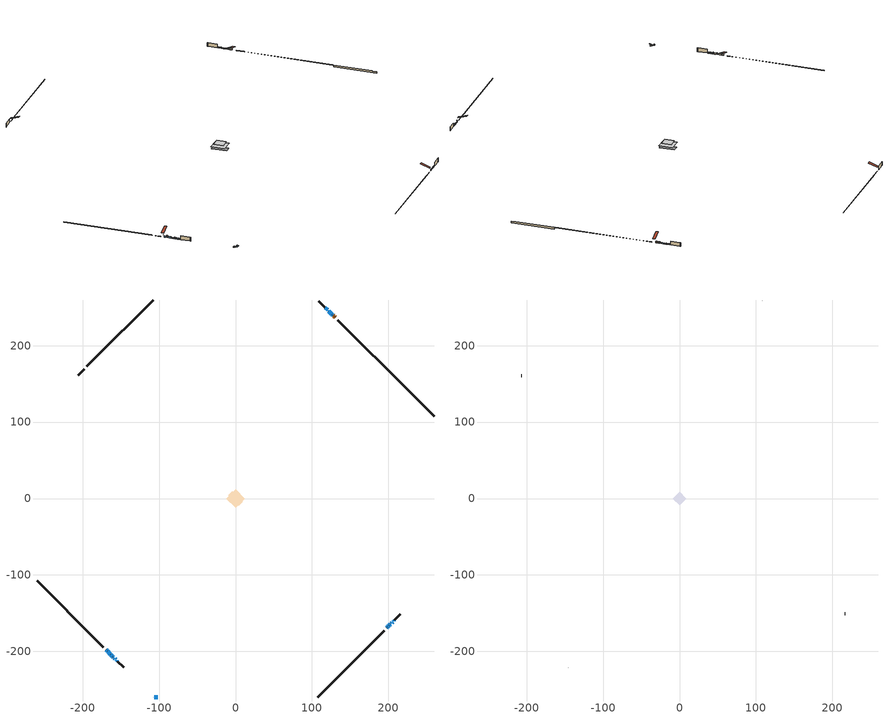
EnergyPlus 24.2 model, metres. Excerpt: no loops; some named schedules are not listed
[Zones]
conditioned space
 floor adiabatic (AdiabaticFloorConstruction): -12.06,0 0,12.06 12.06,0 0,-12.06 z2.89
 floor foundation (Slab1 construction): -9.59,4.08 -4.08,9.59 9.59,-4.08 4.08,-9.59 z-1.68
 wall outside (RimJoist1 construction): 107.6,-259.77 186.59,-180.79 / -259.77,-107.6 -180.79,-186.59 / -107.6,259.77 -186.59,180.79 / 220.75,146.62 141.77,225.61 z0.45:0.75
 wall outside (RimJoist2 construction): 187.24,-180.13 194.44,-172.94 / -180.13,-187.24 -172.94,-194.44 / -187.24,180.13 -194.44,172.94 / 141.11,226.27 133.92,233.46 z0.45:0.75
 wall outside (AdiabaticWallConstruction 1): 130.42,236.96 129.66,237.72 / 129,238.37 128.16,239.22 z0.45:2.48
 wall outside (AdiabaticWallConstruction): -107.6,-259.77 -107.4,-259.77 / 199.24,-168.13 200.86,-166.52 / -106.47,-259.77 -105.7,-259.77 / -162.95,-204.43 -161.01,-206.37 / 126.2,241.18 122.32,245.06 / 121.66,245.71 121.12,246.25 / 201.52,-165.86 202.59,-164.78 / 203.25,-164.13 203.68,-163.69 / 204.34,-163.04 205.31,-162.07 / -104.78,-259.77 -104.01,-259.77 / 205.96,-161.41 206.24,-161.14 / -159.27,-208.11 -158.73,-208.65 / -158.07,-209.31 -157.21,-210.17 / 206.89,-160.49 207.22,-160.16 / -156.55,-210.82 -156.23,-211.15 / -155.57,-211.8 -155.25,-212.13 / 120.47,246.91 117.77,249.6 z0.45:1.67; 127.5,239.87 126.86,240.52 / 197.94,-169.44 198.59,-168.79 / -160.35,-207.02 -159.92,-207.45 z0.45:1.98; -169.44,-197.94 -168.14,-199.23 / -103.09,-259.77 -101.87,-259.77 z0.45:1.97; -167.49,-199.89 -163.61,-203.77 z0.45:2.28
 wall outside (Wall1 construction): 207.87,-159.5 215.91,-151.47 / -154.59,-212.79 -146.55,-220.82 / -197.94,169.44 -205.98,161.4 / 117.12,250.26 109.08,258.3 z0.45:5.33
 wall foundation (FoundationWall1 construction): 221.41,145.97,-1.68 221.41,145.97,0.45 255.94,111.44,0.45 255.94,111.44,0.14 259.77,107.6,0.14 259.77,107.6,-1.68
 window (WindowConstruction 16): -107.6,-259.77 -107.4,-259.77 z0.45:1.67
 window (WindowConstruction 1): 127.5,239.87 126.86,240.52 z0.45:1.97
 window (WindowConstruction 2): 197.94,-169.44 198.59,-168.79 z0.45:1.97
 window (WindowConstruction 3): 199.24,-168.13 200.86,-166.52 z0.45:1.67
 window (WindowConstruction 4): -169.44,-197.94 -168.14,-199.23 z0.45:1.97
 window (WindowConstruction 5): -167.49,-199.89 -163.61,-203.77 z0.45:2.28
 window (WindowConstruction 17): -106.47,-259.77 -105.71,-259.77 z0.45:1.67
 window (WindowConstruction 6): -162.95,-204.43 -161.01,-206.37 z0.45:1.67
 window (WindowConstruction 7): 126.2,241.18 122.32,245.05 z0.45:1.67
 window (WindowConstruction 8): 121.66,245.71 121.13,246.25 z0.45:1.67
 window (WindowConstruction 9): 201.52,-165.86 202.59,-164.78 z0.45:1.67
 window (WindowConstruction 10): 203.25,-164.13 203.68,-163.69 z0.45:1.67
 window (WindowConstruction 11): 204.34,-163.04 205.31,-162.07 z0.45:1.67
 window (WindowConstruction 18): -104.78,-259.77 -104.01,-259.77 z0.45:1.67
 window (WindowConstruction 12): 205.97,-161.41 206.23,-161.14 z0.45:1.67
 window (WindowConstruction 13): -160.35,-207.02 -159.92,-207.45 z0.45:1.97
 window (WindowConstruction 14): -159.27,-208.11 -158.73,-208.65 z0.45:1.67
 window (WindowConstruction 15): -158.07,-209.31 -157.21,-210.17 z0.45:1.67
 window (WindowConstruction 20): 206.89,-160.48 207.22,-160.16 z0.45:1.67
 window (WindowConstruction 21): -156.55,-210.83 -156.23,-211.15 z0.45:1.67
 window (WindowConstruction 22): -155.57,-211.81 -155.25,-212.13 z0.45:1.67
 window (WindowConstruction 19): -103.09,-259.77 -101.87,-259.77 z0.45:1.97
 window (WindowConstruction): 120.47,246.91 117.77,249.6 z0.45:1.67
 door (Door): 130.42,236.96 129.66,237.72 z0.45:2.48
 door (Door 1): 129,238.37 128.16,239.22 z0.45:2.48
 ceiling adiabatic (AdiabaticFloorConstruction): 0,-12.06 12.06,0 0,12.06 -12.06,0 z2.89
attic - vented
 floor to conditioned space (Floor1 construction Reversed): -8.53,0 0,8.53 8.53,0 0,-8.53 z5.33
 wall outside (Wall3 construction): 216.57,-150.81 216.73,-150.65 / -145.9,-221.48 -145.73,-221.64 / -206.63,160.74 -206.8,160.58 / 108.42,258.95 108.26,259.12 z0.45:5.33
 roof outside (Roof1 construction): 197.28,-170.09,5.33 188.98,-161.79,9.24 186.79,-163.98,9.24 195.09,-172.28,5.33; -170.09,-197.28,5.33 -161.79,-188.98,9.24 -163.98,-186.79,9.24 -172.28,-195.09,5.33; -197.28,170.09,5.33 -188.98,161.79,9.24 -186.79,163.98,9.24 -195.09,172.28,5.33; 131.07,236.3,5.33 122.77,228,9.24 124.96,225.81,9.24 133.26,234.11,5.33
shading: 126.65,240.73 127.72,239.66 128.15,240.09 127.08,241.16 z2.27; 198.8,-168.58 197.73,-169.65 198.16,-170.08 199.23,-169.01 z2.27; -167.07,-200.31 -170.51,-196.86 -170.94,-197.29 -167.5,-200.74 z3.49; -163.4,-203.98 -167.7,-199.68 -168.13,-200.11 -163.83,-204.41 z2.58; 203.89,-163.48 203.04,-164.34 203.47,-164.77 204.32,-163.91 z1.97; -159.71,-207.66 -160.56,-206.81 -161,-207.24 -160.14,-208.1 z2.27; -157,-210.38 -158.28,-209.09 -158.71,-209.53 -157.43,-210.81 z1.97; -101.57,-259.77 -103.38,-259.77 -103.38,-262.22 -101.57,-262.22 z2.27
[Building]
Building 1: Terrain=Suburbs
[Site:Location]
Ottawa Intl AP_ON: Latitude {deg}=45.32; Longitude {deg}=-75.67; Time Zone {hr}=-5; Elevation {m}=115; Keep Site Location Information=Yes
[Site:GroundTemperature:Shallow]
1.18808, -1.19398, -1.38475, -0.254337, 4.28362, 8.80044, 12.7163, 15.1969, 15.4076, 13.3901, 9.57408, 5.19582
[Site:WaterMainsTemperature]
Calculation Method=Schedule; Temperature Schedule=mains temperature schedule
[Material] Roughness=Rough; Thermal Absorptance=0.9
Name | Thickness {m} | Conductivity {W/m-K} | Density {kg/m3} | Specific Heat {J/kg-K} | Solar Absorptance | Visible Absorptance
asphalt or fiberglass shingles | 0.00635 | 0.162714 | 1121.4 | 1465.45 | 0.4 | 0.4
ceiling loosefill ins | 0.254 | 0.0480833 | 16.02 | 1046.75 | 0.7 | 0.7
ceiling stud and cavity | 0.1397 | 0.843984 | 65.682 | 1177.47 | 0.7 | 0.7
concrete 4.0 in. | 0.1016 | 1.803125 | 2242.8 | 837.4 | 0.7 | 0.7
concrete 8.0 in. | 0.2032 | 1.803125 | 2242.8 | 837.4 | 0.7 | 0.7
door material | 0.04445 | 0.20624 | 512.64 | 1214.23 | 0.7 | 0.7
door material 1 | 0.04445 | 0.053851 | 512.64 | 1214.23 | 0.7 | 0.7
exterior vertical ins | 0.0416097 | 0.029427 | 32.04 | 1214.23 | 0.7 | 0.7
floor covering | 0.0127 | 0.0433444 | 54.468 | 1339.84 | 0.6 | 0.6
floor rigid ins; wall rigid ins 1 | 0.512978 | 0.029427 | 32.04 | 1214.23 | 0.7 | 0.7
floor stud and cavity | 0.1397 | 1.75129 | 37.0049 | 1207.88 | 0.7 | 0.7
furniture material conditioned space 1 | 0.1524 | 0.115458 | 640.8 | 1214.23 | 0.6 | 0.6
gypsum board | 0.0127 | 0.160291 | 801 | 837.4 | 0.6 | 0.6
gypsum board 1 | 0.0127 | 0.160291 | 801 | 837.4 | 0.7 | 0.7
osb sheathing 0.5 in. | 0.0127 | 0.115458 | 512.64 | 1214.23 | 0.7 | 0.7
osb sheathing 0.75 in. | 0.01905 | 0.115458 | 512.64 | 1214.23 | 0.7 | 0.7
osb sheathing 2.0 in. | 0.0508 | 0.115458 | 512.64 | 1214.23 | 0.7 | 0.7
rim joist rigid ins; wall rigid ins | 0.051816 | 0.029427 | 32.04 | 1214.23 | 0.7 | 0.7
rim joist stud and cavity | 0.0508 | 0.0346098 | 125.044 | 1163.47 | 0.6 | 0.6
rim joist stud and cavity 1 | 0.0508 | 0.0344034 | 125.044 | 1163.47 | 0.6 | 0.6
wall stud and cavity | 0.1397 | 0.160606 | 139.0536 | 1170.24 | 0.7 | 0.7
wall stud and cavity 1 | 0.0889 | 6.9971 | 50.32683 | 1063.81 | 0.6 | 0.6
wall stud and cavity 2 | 0.0889 | 0.380278 | 52.3479 | 1209.89 | 0.7 | 0.7
wall stud and cavity 3 | 0.0889 | 0.391764 | 83.0341 | 1211.67 | 0.7 | 0.7
wood siding | 0.0254 | 0.102417 | 544.68 | 1172.36 | 0.4 | 0.4
wood siding 1 | 0.00254 | 0.102417 | 544.68 | 1172.36 | 0.4 | 0.4
wood siding 2; wood siding 3; wood siding 4 | 0.0254 | 0.102417 | 544.68 | 1172.36 | 0.7 | 0.7
[WindowMaterial:SimpleGlazingSystem]
Name | U-Factor {W/m2-K} | Solar Heat Gain Coefficient
WindowMaterial | 2.98038 | 0.54
WindowMaterial 1 | 3.09224 | 0.39
WindowMaterial 10 | 3.267689 | 0.46
WindowMaterial 11 | 3.0383 | 0.46
WindowMaterial 12 | 2.99571 | 0.51
WindowMaterial 2 | 2.906 | 0.64
WindowMaterial 3 | 2.898619 | 0.65
WindowMaterial 4 | 2.92474 | 0.62
WindowMaterial 5 | 2.986628 | 0.53
WindowMaterial 6 | 2.9378 | 0.6
WindowMaterial 7 | 2.93496 | 0.6
WindowMaterial 8 | 6.93965 | 0.69
WindowMaterial 9 | 6.680167 | 0.76
[Construction]
AdiabaticFloorConstruction: floor stud and cavity, floor rigid ins, osb sheathing 0.75 in., floor covering
AdiabaticWallConstruction: wood siding 3, wall rigid ins 1, wall stud and cavity 2, gypsum board
AdiabaticWallConstruction 1: wood siding 4, wall rigid ins 1, wall stud and cavity 2, gypsum board
Door: door material
Door 1: door material 1
Floor1 construction Reversed: gypsum board, ceiling stud and cavity, ceiling loosefill ins
FoundationWall1 construction: concrete 8.0 in., gypsum board 1
furniture construction conditioned space 1: furniture material conditioned space 1
PartitionWallConstruction: gypsum board, wall stud and cavity 3, gypsum board
RimJoist1 construction: wood siding 2, rim joist rigid ins, osb sheathing 2.0 in., rim joist stud and cavity
RimJoist2 construction: wood siding 2, rim joist rigid ins, osb sheathing 2.0 in., rim joist stud and cavity 1
Roof1 construction: asphalt or fiberglass shingles
Slab1 construction: concrete 4.0 in.
Wall1 construction: wood siding, wall rigid ins, osb sheathing 0.5 in., wall stud and cavity, gypsum board
Wall3 construction: wood siding 1, wall stud and cavity 1
WindowConstruction; WindowConstruction 18: WindowMaterial
WindowConstruction 1; WindowConstruction 12; WindowConstruction 13; WindowConstruction 14; WindowConstruction 2; WindowConstruction 8: WindowMaterial 1
WindowConstruction 10: WindowMaterial 5
WindowConstruction 11: WindowMaterial 6
WindowConstruction 15: WindowMaterial 7
WindowConstruction 16: WindowMaterial 8
WindowConstruction 17; WindowConstruction 19: WindowMaterial 9
WindowConstruction 20: WindowMaterial 10
WindowConstruction 21: WindowMaterial 11
WindowConstruction 22: WindowMaterial 12
WindowConstruction 3; WindowConstruction 4: WindowMaterial 2
WindowConstruction 5; WindowConstruction 6; WindowConstruction 7: WindowMaterial 3
WindowConstruction 9: WindowMaterial 4
[Zone] Multiplier=1; Part of Total Floor Area=Yes
Name | Volume {m3}
attic - vented | 92.3954
conditioned space | 1030.5
[Space]
Name | Zone | Volume {m3}
attic - vented 1 | attic - vented | 92.3954
conditioned space 1 | conditioned space | 1030.5
[ZoneInfiltration:EffectiveLeakageArea]
infil attic - vented 1: Zone or Space=attic - vented 1; Schedule=Always On Discrete; Effective Air Leakage Area {cm2}=6121.68; Stack Coefficient=0.00061135; Wind Coefficient=1.67057e-05
[ZoneMixing]
whole house fan mix: Zone or Space=attic - vented; Schedule=Always On Continuous; Design Flow Rate Calculation Method=Flow/Zone; Design Flow Rate {m3/s}=0; Source Zone or Space=conditioned space
[SurfaceProperty:ExposedFoundationPerimeter]
Slab1: Exposed Perimeter Calculation Method=TotalExposedPerimeter; Total Exposed Perimeter {m}=54.255
[InternalMass] Zone or ZoneList=conditioned space; Space or SpaceList=conditioned space 1
Name | Construction | Surface Area {m2}
furniture mass conditioned space 1 | furniture construction conditioned space 1 | 176.576
partition wall mass | PartitionWallConstruction | 441.44
[Lights]
interior lighting: Zone or ZoneList or Space or SpaceList=conditioned space 1; Schedule=interior lighting schedule; Design Level Calculation Method=LightingLevel; Lighting Level {W}=343.2; Return Air Fraction=0; Fraction Radiant=0.6; Fraction Visible=0.2; Fraction Replaceable=1
[People]
occupants: Zone or ZoneList or Space or SpaceList=conditioned space 1; Number of People Schedule=occupants schedule; Number of People Calculation Method=People; Number of People=3; Fraction Radiant=0.314171; Sensible Heat Fraction=0.56303; Activity Level Schedule=occupants activity schedule; Carbon Dioxide Generation Rate {m3/s-W}=0; Enable ASHRAE 55 Comfort Warnings=No; Mean Radiant Temperature Calculation Type=EnclosureAveraged
[ElectricEquipment] Zone or ZoneList or Space or SpaceList=conditioned space 1; Design Level Calculation Method=EquipmentLevel
Name | Schedule | Design Level {W} | Fraction Latent | Fraction Radiant | Fraction Lost
clothes dryer | clothes dryer schedule | 140.772 | 0.015 | 0.081 | 0.85
clothes washer | clothes washer schedule | 32.1985 | 0.03 | 0.162 | 0.7
cooking range | cooking range schedule | 215.147 | 0.08 | 0.432 | 0.2
dishwasher | dishwasher schedule | 66.8632 | 0.3 | 0.18 | 0.4
fridge | fridge schedule | 72.9452 | 0 | 0.6 | 0
mech vent bath fan 0 | mech vent bath fan 0 schedule | 50.2 | 0 | 0 | 1
mech vent bath fan 1 | mech vent bath fan 1 schedule | 50.2 | 0 | 0 | 1
mech vent house fan | mech vent house fan schedule | 19.9167 | 0 | 0 | 0.5
mech vent house fan cfis | mech vent house fan cfis schedule | 0 | 0 | 0 | 0
mech vent range fan 0 | mech vent range fan 0 schedule | 57 | 0 | 0 | 1
misc plug loads | misc plug loads schedule | 494.7 | 0.045 | 0.513 | 0.1
whole house fan | Always On Discrete | 0 | 0 | 0 | 1
[OtherEquipment] Zone or ZoneList or Space or SpaceList=conditioned space 1; Design Level Calculation Method=EquipmentLevel
Name | Fuel Type | Schedule | Design Level {W} | Fraction Latent | Fraction Radiant | Fraction Lost
clothes dryer 1 | Electricity | clothes dryer schedule | 0 | 0.015 | 0.081 | 0.85
cooking range 1 | Electricity | cooking range schedule | 0 | 0.08 | 0.432 | 0.2
general water use latent | None | general water use schedule | 62.594 | 1 | 0 | 0
general water use sensible | None | general water use schedule | -61.6891 | 0 | 0.6 | 0
mech vent house fan latent load | None | Always On Discrete | 0 | 1 | 0 | 0
mech vent house fan sensible load | None | Always On Discrete | 0 | 0 | 0 | 0
water heater energy adjustment1 | FuelOilNo2 | Always On Discrete | 0.01 | 0 | 0 | 1
[ZoneInfiltration:DesignFlowRate] Zone or ZoneList or Space or SpaceList=conditioned space 1; Schedule=Always On Discrete; Design Flow Rate Calculation Method=Flow/Zone; Design Flow Rate {m3/s}=0
infil flow; natural vent flow; whole house fan flow
[Foundation:Kiva]
Foundation Kiva 1: Initial Indoor Air Temperature {C}=18; Wall Height Above Grade {m}=0.450007; Wall Depth Below Slab {m}=0.2032; Custom Block Material Name 1=exterior vertical ins; Custom Block Depth 1 {m}=2.13; Custom Block X Position 1 {m}=0.2159; Custom Block Z Position 1 {m}=0
[Foundation:Kiva:Settings]
Soil Conductivity {W/m-K}=0.849921; Soil Density {kg/m3}=1842.3; Soil Specific Heat {J/kg-K}=418.7; Ground Solar Absorptivity=0.9; Ground Thermal Absorptivity=0.9; Ground Surface Roughness {m}=0.03; Far-Field Width {m}=40; Deep-Ground Boundary Condition=ZeroFlux; Deep-Ground Depth {m}=40; Minimum Cell Dimension {m}=0.2; Maximum Cell Growth Coefficient=3; Simulation Timestep=Timestep
[Exterior:Lights]
exterior lighting: Schedule=exterior lighting schedule; Design Level {W}=75.6
[Schedule:Constant]
Name | Hourly Value
Always On Continuous; mech vent house fan schedule; mech vent house fan cfis schedule; Always On Discrete | 1
occupants activity schedule | 117.228
fridge schedule | 0
[Schedule:Week:Daily]
interior lighting schedule Week Rule - Jan1-Jan27: interior lighting schedule day, interior lighting schedule day, interior lighting schedule day, interior lighting schedule day, interior lighting schedule day, interior lighting schedule day, interior lighting schedule day, interior lighting schedule default day, interior lighting schedule default day, interior lighting schedule default day, interior lighting schedule default day, interior lighting schedule default day
interior lighting schedule Week Rule - Jan28-Feb3: interior lighting schedule day, interior lighting schedule day, interior lighting schedule day, interior lighting schedule day, interior lighting schedule day 1, interior lighting schedule day 1, interior lighting schedule day 1, interior lighting schedule default day, interior lighting schedule default day, interior lighting schedule default day, interior lighting schedule default day, interior lighting schedule default day
interior lighting schedule Week Rule - Feb4-Feb24: interior lighting schedule day 1, interior lighting schedule day 1, interior lighting schedule day 1, interior lighting schedule day 1, interior lighting schedule day 1, interior lighting schedule day 1, interior lighting schedule day 1, interior lighting schedule default day, interior lighting schedule default day, interior lighting schedule default day, interior lighting schedule default day, interior lighting schedule default day
interior lighting schedule Week Rule - Feb25-Mar3: interior lighting schedule day 1, interior lighting schedule day 1, interior lighting schedule day 1, interior lighting schedule day 1, interior lighting schedule day 2, interior lighting schedule day 2, interior lighting schedule day 2, interior lighting schedule default day, interior lighting schedule default day, interior lighting schedule default day, interior lighting schedule default day, interior lighting schedule default day
interior lighting schedule Week Rule - Mar4-Mar31: interior lighting schedule day 2, interior lighting schedule day 2, interior lighting schedule day 2, interior lighting schedule day 2, interior lighting schedule day 2, interior lighting schedule day 2, interior lighting schedule day 2, interior lighting schedule default day, interior lighting schedule default day, interior lighting schedule default day, interior lighting schedule default day, interior lighting schedule default day
interior lighting schedule Week Rule - Apr1-Apr28: interior lighting schedule day 3, interior lighting schedule day 3, interior lighting schedule day 3, interior lighting schedule day 3, interior lighting schedule day 3, interior lighting schedule day 3, interior lighting schedule day 3, interior lighting schedule default day, interior lighting schedule default day, interior lighting schedule default day, interior lighting schedule default day, interior lighting schedule default day
interior lighting schedule Week Rule - Apr29-May5: interior lighting schedule day 3, interior lighting schedule day 3, interior lighting schedule day 4, interior lighting schedule day 4, interior lighting schedule day 4, interior lighting schedule day 4, interior lighting schedule day 4, interior lighting schedule default day, interior lighting schedule default day, interior lighting schedule default day, interior lighting schedule default day, interior lighting schedule default day
interior lighting schedule Week Rule - May6-May26: interior lighting schedule day 4, interior lighting schedule day 4, interior lighting schedule day 4, interior lighting schedule day 4, interior lighting schedule day 4, interior lighting schedule day 4, interior lighting schedule day 4, interior lighting schedule default day, interior lighting schedule default day, interior lighting schedule default day, interior lighting schedule default day, interior lighting schedule default day
interior lighting schedule Week Rule - May27-Jun2: interior lighting schedule day 4, interior lighting schedule day 4, interior lighting schedule day 4, interior lighting schedule day 4, interior lighting schedule day 4, interior lighting schedule day 5, interior lighting schedule day 5, interior lighting schedule default day, interior lighting schedule default day, interior lighting schedule default day, interior lighting schedule default day, interior lighting schedule default day
interior lighting schedule Week Rule - Jun3-Jun30: interior lighting schedule day 5, interior lighting schedule day 5, interior lighting schedule day 5, interior lighting schedule day 5, interior lighting schedule day 5, interior lighting schedule day 5, interior lighting schedule day 5, interior lighting schedule default day, interior lighting schedule default day, interior lighting schedule default day, interior lighting schedule default day, interior lighting schedule default day
interior lighting schedule Week Rule - Jul1-Jul28: interior lighting schedule day 6, interior lighting schedule day 6, interior lighting schedule day 6, interior lighting schedule day 6, interior lighting schedule day 6, interior lighting schedule day 6, interior lighting schedule day 6, interior lighting schedule default day, interior lighting schedule default day, interior lighting schedule default day, interior lighting schedule default day, interior lighting schedule default day
interior lighting schedule Week Rule - Jul29-Aug4: interior lighting schedule day 6, interior lighting schedule day 6, interior lighting schedule day 6, interior lighting schedule day 7, interior lighting schedule day 7, interior lighting schedule day 7, interior lighting schedule day 7, interior lighting schedule default day, interior lighting schedule default day, interior lighting schedule default day, interior lighting schedule default day, interior lighting schedule default day
interior lighting schedule Week Rule - Aug5-Aug25: interior lighting schedule day 7, interior lighting schedule day 7, interior lighting schedule day 7, interior lighting schedule day 7, interior lighting schedule day 7, interior lighting schedule day 7, interior lighting schedule day 7, interior lighting schedule default day, interior lighting schedule default day, interior lighting schedule default day, interior lighting schedule default day, interior lighting schedule default day
interior lighting schedule Week Rule - Aug26-Sep1: interior lighting schedule day 7, interior lighting schedule day 7, interior lighting schedule day 7, interior lighting schedule day 7, interior lighting schedule day 7, interior lighting schedule day 7, interior lighting schedule day 8, interior lighting schedule default day, interior lighting schedule default day, interior lighting schedule default day, interior lighting schedule default day, interior lighting schedule default day
interior lighting schedule Week Rule - Sep2-Sep29: interior lighting schedule day 8, interior lighting schedule day 8, interior lighting schedule day 8, interior lighting schedule day 8, interior lighting schedule day 8, interior lighting schedule day 8, interior lighting schedule day 8, interior lighting schedule default day, interior lighting schedule default day, interior lighting schedule default day, interior lighting schedule default day, interior lighting schedule default day
interior lighting schedule Week Rule - Sep30-Oct6: interior lighting schedule day 8, interior lighting schedule day 9, interior lighting schedule day 9, interior lighting schedule day 9, interior lighting schedule day 9, interior lighting schedule day 9, interior lighting schedule day 9, interior lighting schedule default day, interior lighting schedule default day, interior lighting schedule default day, interior lighting schedule default day, interior lighting schedule default day
interior lighting schedule Week Rule - Oct7-Oct27: interior lighting schedule day 9, interior lighting schedule day 9, interior lighting schedule day 9, interior lighting schedule day 9, interior lighting schedule day 9, interior lighting schedule day 9, interior lighting schedule day 9, interior lighting schedule default day, interior lighting schedule default day, interior lighting schedule default day, interior lighting schedule default day, interior lighting schedule default day
interior lighting schedule Week Rule - Oct28-Nov3: interior lighting schedule day 9, interior lighting schedule day 9, interior lighting schedule day 9, interior lighting schedule day 9, interior lighting schedule day 10, interior lighting schedule day 10, interior lighting schedule day 10, interior lighting schedule default day, interior lighting schedule default day, interior lighting schedule default day, interior lighting schedule default day, interior lighting schedule default day
interior lighting schedule Week Rule - Nov4-Nov24: interior lighting schedule day 10, interior lighting schedule day 10, interior lighting schedule day 10, interior lighting schedule day 10, interior lighting schedule day 10, interior lighting schedule day 10, interior lighting schedule day 10, interior lighting schedule default day, interior lighting schedule default day, interior lighting schedule default day, interior lighting schedule default day, interior lighting schedule default day
interior lighting schedule Week Rule - Nov25-Dec1: interior lighting schedule day 10, interior lighting schedule day 10, interior lighting schedule day 10, interior lighting schedule day 10, interior lighting schedule day 10, interior lighting schedule day 10, interior lighting schedule day 11, interior lighting schedule default day, interior lighting schedule default day, interior lighting schedule default day, interior lighting schedule default day, interior lighting schedule default day
interior lighting schedule Week Rule - Dec2-Dec31: interior lighting schedule day 11, interior lighting schedule day 11, interior lighting schedule day 11, interior lighting schedule day 11, interior lighting schedule day 11, interior lighting schedule day 11, interior lighting schedule day 11, interior lighting schedule default day, interior lighting schedule default day, interior lighting schedule default day, interior lighting schedule default day, interior lighting schedule default day
occupants schedule Week Rule - Jan1-Dec31: occupants schedule day, occupants schedule day, occupants schedule day, occupants schedule day, occupants schedule day, occupants schedule day, occupants schedule day, occupants schedule default day, occupants schedule default day, occupants schedule default day, occupants schedule default day, occupants schedule default day
clothes dryer schedule Week Rule - Jan1-Dec31: clothes dryer schedule day, clothes dryer schedule day, clothes dryer schedule day, clothes dryer schedule day, clothes dryer schedule day, clothes dryer schedule day, clothes dryer schedule day, clothes dryer schedule default day, clothes dryer schedule default day, clothes dryer schedule default day, clothes dryer schedule default day, clothes dryer schedule default day
clothes washer schedule Week Rule - Jan1-Dec31: clothes washer schedule day, clothes washer schedule day, clothes washer schedule day, clothes washer schedule day, clothes washer schedule day, clothes washer schedule day, clothes washer schedule day, clothes washer schedule default day, clothes washer schedule default day, clothes washer schedule default day, clothes washer schedule default day, clothes washer schedule default day
cooking range schedule Week Rule - Jan1-Dec31: cooking range schedule day, cooking range schedule day, cooking range schedule day, cooking range schedule day, cooking range schedule day, cooking range schedule day, cooking range schedule day, cooking range schedule default day, cooking range schedule default day, cooking range schedule default day, cooking range schedule default day, cooking range schedule default day
dishwasher schedule Week Rule - Jan1-Dec31: dishwasher schedule day, dishwasher schedule day, dishwasher schedule day, dishwasher schedule day, dishwasher schedule day, dishwasher schedule day, dishwasher schedule day, dishwasher schedule default day, dishwasher schedule default day, dishwasher schedule default day, dishwasher schedule default day, dishwasher schedule default day
mech vent bath fan 0 schedule Week Rule - Jan1-Dec31: mech vent bath fan 0 schedule day, mech vent bath fan 0 schedule day, mech vent bath fan 0 schedule day, mech vent bath fan 0 schedule day, mech vent bath fan 0 schedule day, mech vent bath fan 0 schedule day, mech vent bath fan 0 schedule day, mech vent bath fan 0 schedule default day, mech vent bath fan 0 schedule default day, mech vent bath fan 0 schedule default day, mech vent bath fan 0 schedule default day, mech vent bath fan 0 schedule default day
mech vent bath fan 1 schedule Week Rule - Jan1-Dec31: mech vent bath fan 1 schedule day, mech vent bath fan 1 schedule day, mech vent bath fan 1 schedule day, mech vent bath fan 1 schedule day, mech vent bath fan 1 schedule day, mech vent bath fan 1 schedule day, mech vent bath fan 1 schedule day, mech vent bath fan 1 schedule default day, mech vent bath fan 1 schedule default day, mech vent bath fan 1 schedule default day, mech vent bath fan 1 schedule default day, mech vent bath fan 1 schedule default day
mech vent range fan 0 schedule Week Rule - Jan1-Dec31: mech vent range fan 0 schedule day, mech vent range fan 0 schedule day, mech vent range fan 0 schedule day, mech vent range fan 0 schedule day, mech vent range fan 0 schedule day, mech vent range fan 0 schedule day, mech vent range fan 0 schedule day, mech vent range fan 0 schedule default day, mech vent range fan 0 schedule default day, mech vent range fan 0 schedule default day, mech vent range fan 0 schedule default day, mech vent range fan 0 schedule default day
misc plug loads schedule Week Rule - Jan1-Dec31: misc plug loads schedule day, misc plug loads schedule day, misc plug loads schedule day, misc plug loads schedule day, misc plug loads schedule day, misc plug loads schedule day, misc plug loads schedule day, misc plug loads schedule default day, misc plug loads schedule default day, misc plug loads schedule default day, misc plug loads schedule default day, misc plug loads schedule default day
general water use schedule Week Rule - Jan1-Dec31: general water use schedule day, general water use schedule day, general water use schedule day, general water use schedule day, general water use schedule day, general water use schedule day, general water use schedule day, general water use schedule default day, general water use schedule default day, general water use schedule default day, general water use schedule default day, general water use schedule default day
exterior lighting schedule Week Rule - Jan1-Jan27: exterior lighting schedule day, exterior lighting schedule day, exterior lighting schedule day, exterior lighting schedule day, exterior lighting schedule day, exterior lighting schedule day, exterior lighting schedule day, exterior lighting schedule default day, exterior lighting schedule default day, exterior lighting schedule default day, exterior lighting schedule default day, exterior lighting schedule default day
exterior lighting schedule Week Rule - Jan28-Feb3: exterior lighting schedule day, exterior lighting schedule day, exterior lighting schedule day, exterior lighting schedule day, exterior lighting schedule day 1, exterior lighting schedule day 1, exterior lighting schedule day 1, exterior lighting schedule default day, exterior lighting schedule default day, exterior lighting schedule default day, exterior lighting schedule default day, exterior lighting schedule default day
exterior lighting schedule Week Rule - Feb4-Feb24: exterior lighting schedule day 1, exterior lighting schedule day 1, exterior lighting schedule day 1, exterior lighting schedule day 1, exterior lighting schedule day 1, exterior lighting schedule day 1, exterior lighting schedule day 1, exterior lighting schedule default day, exterior lighting schedule default day, exterior lighting schedule default day, exterior lighting schedule default day, exterior lighting schedule default day
exterior lighting schedule Week Rule - Feb25-Mar3: exterior lighting schedule day 1, exterior lighting schedule day 1, exterior lighting schedule day 1, exterior lighting schedule day 1, exterior lighting schedule day 2, exterior lighting schedule day 2, exterior lighting schedule day 2, exterior lighting schedule default day, exterior lighting schedule default day, exterior lighting schedule default day, exterior lighting schedule default day, exterior lighting schedule default day
exterior lighting schedule Week Rule - Mar4-Mar31: exterior lighting schedule day 2, exterior lighting schedule day 2, exterior lighting schedule day 2, exterior lighting schedule day 2, exterior lighting schedule day 2, exterior lighting schedule day 2, exterior lighting schedule day 2, exterior lighting schedule default day, exterior lighting schedule default day, exterior lighting schedule default day, exterior lighting schedule default day, exterior lighting schedule default day
exterior lighting schedule Week Rule - Apr1-Apr28: exterior lighting schedule day 3, exterior lighting schedule day 3, exterior lighting schedule day 3, exterior lighting schedule day 3, exterior lighting schedule day 3, exterior lighting schedule day 3, exterior lighting schedule day 3, exterior lighting schedule default day, exterior lighting schedule default day, exterior lighting schedule default day, exterior lighting schedule default day, exterior lighting schedule default day
exterior lighting schedule Week Rule - Apr29-May5: exterior lighting schedule day 3, exterior lighting schedule day 3, exterior lighting schedule day 4, exterior lighting schedule day 4, exterior lighting schedule day 4, exterior lighting schedule day 4, exterior lighting schedule day 4, exterior lighting schedule default day, exterior lighting schedule default day, exterior lighting schedule default day, exterior lighting schedule default day, exterior lighting schedule default day
exterior lighting schedule Week Rule - May6-May26: exterior lighting schedule day 4, exterior lighting schedule day 4, exterior lighting schedule day 4, exterior lighting schedule day 4, exterior lighting schedule day 4, exterior lighting schedule day 4, exterior lighting schedule day 4, exterior lighting schedule default day, exterior lighting schedule default day, exterior lighting schedule default day, exterior lighting schedule default day, exterior lighting schedule default day
exterior lighting schedule Week Rule - May27-Jun2: exterior lighting schedule day 4, exterior lighting schedule day 4, exterior lighting schedule day 4, exterior lighting schedule day 4, exterior lighting schedule day 4, exterior lighting schedule day 5, exterior lighting schedule day 5, exterior lighting schedule default day, exterior lighting schedule default day, exterior lighting schedule default day, exterior lighting schedule default day, exterior lighting schedule default day
exterior lighting schedule Week Rule - Jun3-Jun30: exterior lighting schedule day 5, exterior lighting schedule day 5, exterior lighting schedule day 5, exterior lighting schedule day 5, exterior lighting schedule day 5, exterior lighting schedule day 5, exterior lighting schedule day 5, exterior lighting schedule default day, exterior lighting schedule default day, exterior lighting schedule default day, exterior lighting schedule default day, exterior lighting schedule default day
[Schedule:Year]
interior lighting schedule: interior lighting schedule Week Rule - Jan1-Jan27, 1, 1, 1, 27, interior lighting schedule Week Rule - Jan28-Feb3, 1, 28, 2, 3, interior lighting schedule Week Rule - Feb4-Feb24, 2, 4, 2, 24, interior lighting schedule Week Rule - Feb25-Mar3, 2, 25, 3, 3, interior lighting schedule Week Rule - Mar4-Mar31, 3, 4, 3, 31, interior lighting schedule Week Rule - Apr1-Apr28, 4, 1, 4, 28, interior lighting schedule Week Rule - Apr29-May5, 4, 29, 5, 5, interior lighting schedule Week Rule - May6-May26, 5, 6, 5, 26, interior lighting schedule Week Rule - May27-Jun2, 5, 27, 6, 2, interior lighting schedule Week Rule - Jun3-Jun30, 6, 3, 6, 30, interior lighting schedule Week Rule - Jul1-Jul28, 7, 1, 7, 28, interior lighting schedule Week Rule - Jul29-Aug4, 7, 29, 8, 4, interior lighting schedule Week Rule - Aug5-Aug25, 8, 5, 8, 25, interior lighting schedule Week Rule - Aug26-Sep1, 8, 26, 9, 1, interior lighting schedule Week Rule - Sep2-Sep29, 9, 2, 9, 29, interior lighting schedule Week Rule - Sep30-Oct6, 9, 30, 10, 6, interior lighting schedule Week Rule - Oct7-Oct27, 10, 7, 10, 27, interior lighting schedule Week Rule - Oct28-Nov3, 10, 28, 11, 3, interior lighting schedule Week Rule - Nov4-Nov24, 11, 4, 11, 24, interior lighting schedule Week Rule - Nov25-Dec1, 11, 25, 12, 1, interior lighting schedule Week Rule - Dec2-Dec31, 12, 2, 12, 31
occupants schedule: occupants schedule Week Rule - Jan1-Dec31, 1, 1, 12, 31
clothes dryer schedule: clothes dryer schedule Week Rule - Jan1-Dec31, 1, 1, 12, 31
clothes washer schedule: clothes washer schedule Week Rule - Jan1-Dec31, 1, 1, 12, 31
cooking range schedule: cooking range schedule Week Rule - Jan1-Dec31, 1, 1, 12, 31
dishwasher schedule: dishwasher schedule Week Rule - Jan1-Dec31, 1, 1, 12, 31
mech vent bath fan 0 schedule: mech vent bath fan 0 schedule Week Rule - Jan1-Dec31, 1, 1, 12, 31
mech vent bath fan 1 schedule: mech vent bath fan 1 schedule Week Rule - Jan1-Dec31, 1, 1, 12, 31
mech vent range fan 0 schedule: mech vent range fan 0 schedule Week Rule - Jan1-Dec31, 1, 1, 12, 31
misc plug loads schedule: misc plug loads schedule Week Rule - Jan1-Dec31, 1, 1, 12, 31
general water use schedule: general water use schedule Week Rule - Jan1-Dec31, 1, 1, 12, 31
exterior lighting schedule: exterior lighting schedule Week Rule - Jan1-Jan27, 1, 1, 1, 27, exterior lighting schedule Week Rule - Jan28-Feb3, 1, 28, 2, 3, exterior lighting schedule Week Rule - Feb4-Feb24, 2, 4, 2, 24, exterior lighting schedule Week Rule - Feb25-Mar3, 2, 25, 3, 3, exterior lighting schedule Week Rule - Mar4-Mar31, 3, 4, 3, 31, exterior lighting schedule Week Rule - Apr1-Apr28, 4, 1, 4, 28, exterior lighting schedule Week Rule - Apr29-May5, 4, 29, 5, 5, exterior lighting schedule Week Rule - May6-May26, 5, 6, 5, 26, exterior lighting schedule Week Rule - May27-Jun2, 5, 27, 6, 2, exterior lighting schedule Week Rule - Jun3-Jun30, 6, 3, 6, 30, exterior lighting schedule Week Rule - Jul1-Jul28, 7, 1, 7, 28, exterior lighting schedule Week Rule - Jul29-Aug4, 7, 29, 8, 4, exterior lighting schedule Week Rule - Aug5-Aug25, 8, 5, 8, 25, exterior lighting schedule Week Rule - Aug26-Sep1, 8, 26, 9, 1, exterior lighting schedule Week Rule - Sep2-Sep29, 9, 2, 9, 29, exterior lighting schedule Week Rule - Sep30-Oct6, 9, 30, 10, 6, exterior lighting schedule Week Rule - Oct7-Oct27, 10, 7, 10, 27, exterior lighting schedule Week Rule - Oct28-Nov3, 10, 28, 11, 3, exterior lighting schedule Week Rule - Nov4-Nov24, 11, 4, 11, 24, exterior lighting schedule Week Rule - Nov25-Dec1, 11, 25, 12, 1, exterior lighting schedule Week Rule - Dec2-Dec31, 12, 2, 12, 31
[Schedule:Compact]
mains temperature schedule: Through: 01/01, For: AllDays, Until: 24:00, 5.98056, Through: 01/02, For: AllDays, Until: 24:00, 5.90111, Through: 01/03, For: AllDays, Until: 24:00, 5.82222, Through: 01/04, For: AllDays, Until: 24:00, 5.74556, Through: 01/05, For: AllDays, Until: 24:00, 5.66944, Through: 01/06, For: AllDays, Until: 24:00, 5.595, Through: 01/07, For: AllDays, Until: 24:00, 5.52222, Through: 01/08, For: AllDays, Until: 24:00, 5.45, Through: 01/09, For: AllDays, Until: 24:00, 5.38, Through: 01/10, For: AllDays, Until: 24:00, 5.31111, Through: 01/11, For: AllDays, Until: 24:00, 5.24333, Through: 01/12, For: AllDays, Until: 24:00, 5.17778, Through: 01/13, For: AllDays, Until: 24:00, 5.11333, Through: 01/14, For: AllDays, Until: 24:00, 5.05, Through: 01/15, For: AllDays, Until: 24:00, 4.98833, Through: 01/16, For: AllDays, Until: 24:00, 4.92889, Through: 01/17, For: AllDays, Until: 24:00, 4.87, Through: 01/18, For: AllDays, Until: 24:00, 4.81333, Through: 01/19, For: AllDays, Until: 24:00, 4.75833, Through: 01/20, For: AllDays, Until: 24:00, 4.70444, Through: 01/21, For: AllDays, Until: 24:00, 4.65278, Through: 01/22, For: AllDays, Until: 24:00, 4.60222, Through: 01/23, For: AllDays, Until: 24:00, 4.55333, Through: 01/24, For: AllDays, Until: 24:00, 4.50667, Through: 01/25, For: AllDays, Until: 24:00, 4.46111, Through: 01/26, For: AllDays, Until: 24:00, 4.41722, Through: 01/27, For: AllDays, Until: 24:00, 4.37556, Through: 01/28, For: AllDays, Until: 24:00, 4.335, Through: 01/29, For: AllDays, Until: 24:00, 4.29667, Through: 01/30, For: AllDays, Until: 24:00, 4.26, Through: 01/31, For: AllDays, Until: 24:00, 4.225, Through: 02/01, For: AllDays, Until: 24:00, 4.19167, Through: 02/02, For: AllDays, Until: 24:00, 4.16, Through: 02/03, For: AllDays, Until: 24:00, 4.13056, Through: 02/04, For: AllDays, Until: 24:00, 4.10278, Through: 02/05, For: AllDays, Until: 24:00, 4.07667, Through: 02/06, For: AllDays, Until: 24:00, 4.05222, Through: 02/07, For: AllDays, Until: 24:00, 4.03, Through: 02/08, For: AllDays, Until: 24:00, 4.00889, Through: 02/09, For: AllDays, Until: 24:00, 3.99056, Through: 02/10, For: AllDays, Until: 24:00, 3.97333, Through: 02/11, For: AllDays, Until: 24:00, 3.95833, Through: 02/12, For: AllDays, Until: 24:00, 3.945, Through: 02/13, For: AllDays, Until: 24:00, 3.93333, Through: 02/14, For: AllDays, Until: 24:00, 3.92389, Through: 02/15, For: AllDays, Until: 24:00, 3.91611, Through: 02/16, For: AllDays, Until: 24:00, 3.91, Through: 02/17, For: AllDays, Until: 24:00, 3.90611, Through: 02/18, For: AllDays, Until: 24:00, 3.90389, Through: 02/19, For: AllDays, Until: 24:00, 3.90389, Through: 02/20, For: AllDays, Until: 24:00, 3.905, Through: 02/21, For: AllDays, Until: 24:00, 3.90889, Through: 02/22, For: AllDays, Until: 24:00, 3.91389, Through: 02/23, For: AllDays, Until: 24:00, 3.92111, Through: 02/24, For: AllDays, Until: 24:00, 3.93, Through: 02/25, For: AllDays, Until: 24:00, 3.94056, Through: 02/26, For: AllDays, Until: 24:00, 3.95333, Through: 02/27, For: AllDays, Until: 24:00, 3.96778, Through: 02/28, For: AllDays, Until: 24:00, 3.98444, Through: 03/01, For: AllDays, Until: 24:00, 4.00278, Through: 03/02, For: AllDays, Until: 24:00, 4.02278, Through: 03/03, For: AllDays, Until: 24:00, 4.04444, Through: 03/04, For: AllDays, Until: 24:00, 4.06833, Through: 03/05, For: AllDays, Until: 24:00, 4.09389, Through: 03/06, For: AllDays, Until: 24:00, 4.12111, Through: 03/07, For: AllDays, Until: 24:00, 4.15, Through: 03/08, For: AllDays, Until: 24:00, 4.18111, Through: 03/09, For: AllDays, Until: 24:00, 4.21333, Through: 03/10, For: AllDays, Until: 24:00, 4.24778, Through: 03/11, For: AllDays, Until: 24:00, 4.28389, Through: 03/12, For: AllDays, Until: 24:00, 4.32222, Through: 03/13, For: AllDays, Until: 24:00, 4.36167, Through: 03/14, For: AllDays, Until: 24:00, 4.40333, Through: 03/15, For: AllDays, Until: 24:00, 4.44611, Through: 03/16, For: AllDays, Until: 24:00, 4.49111, Through: 03/17, For: AllDays, Until: 24:00, 4.53722, Through: 03/18, For: AllDays, Until: 24:00, 4.58556, Through: 03/19, For: AllDays, Until: 24:00, 4.63556, Through: 03/20, For: AllDays, Until: 24:00, 4.68667, Through: 03/21, For: AllDays, Until: 24:00, 4.74, Through: 03/22, For: AllDays, Until: 24:00, 4.79444, Through: 03/23, For: AllDays, Until: 24:00, 4.85111, Through: 03/24, For: AllDays, Until: 24:00, 4.90889, Through: 03/25, For: AllDays, Until: 24:00, 4.96833, Through: 03/26, For: AllDays, Until: 24:00, 5.02944, Through: 03/27, For: AllDays, Until: 24:00, 5.09167, Through: 03/28, For: AllDays, Until: 24:00, 5.15556, Through: 03/29, For: AllDays, Until: 24:00, 5.22111, Through: 03/30, For: AllDays, Until: 24:00, 5.28833, Through: 03/31, For: AllDays, Until: 24:00, 5.35667, Through: 04/01, For: AllDays, Until: 24:00, 5.42667, Through: 04/02, For: AllDays, Until: 24:00, 5.49778, Through: 04/03, For: AllDays, Until: 24:00, 5.57056, Through: 04/04, For: AllDays, Until: 24:00, 5.64444, Through: 04/05, For: AllDays, Until: 24:00, 5.71944, Through: 04/06, For: AllDays, Until: 24:00, 5.79611, Through: 04/07, For: AllDays, Until: 24:00, 5.87444, Through: 04/08, For: AllDays, Until: 24:00, 5.95389, Through: 04/09, For: AllDays, Until: 24:00, 6.03389, Through: 04/10, For: AllDays, Until: 24:00, 6.11611, Through: 04/11, For: AllDays, Until: 24:00, 6.19889, Through: 04/12, For: AllDays, Until: 24:00, 6.28278, Through: 04/13, For: AllDays, Until: 24:00, 6.36833, Through: 04/14, For: AllDays, Until: 24:00, 6.45444, Through: 04/15, For: AllDays, Until: 24:00, 6.54222, Through: 04/16, For: AllDays, Until: 24:00, 6.63056, Through: 04/17, For: AllDays, Until: 24:00, 6.72056, Through: 04/18, For: AllDays, Until: 24:00, 6.81111, Through: 04/19, For: AllDays, Until: 24:00, 6.90278, Through: 04/20, For: AllDays, Until: 24:00, 6.99556, Through: 04/21, For: AllDays, Until: 24:00, 7.08889, Through: 04/22, For: AllDays, Until: 24:00, 7.18333, Through: 04/23, For: AllDays, Until: 24:00, 7.27889, Through: 04/24, For: AllDays, Until: 24:00, 7.375, Through: 04/25, For: AllDays, Until: 24:00, 7.47222, Through: 04/26, For: AllDays, Until: 24:00, 7.57, Through: 04/27, For: AllDays, Until: 24:00, 7.66889, Through: 04/28, For: AllDays, Until: 24:00, 7.76833, Through: 04/29, For: AllDays, Until: 24:00, 7.86833, Through: 04/30, For: AllDays, Until: 24:00, 7.96889, Through: 05/01, For: AllDays, Until: 24:00, 8.07056, Through: 05/02, For: AllDays, Until: 24:00, 8.17278, Through: 05/03, For: AllDays, Until: 24:00, 8.275, Through: 05/04, For: AllDays, Until: 24:00, 8.37833, Through: 05/05, For: AllDays, Until: 24:00, 8.48222, Through: 05/06, For: AllDays, Until: 24:00, 8.58667, Through: 05/07, For: AllDays, Until: 24:00, 8.69111, Through: 05/08, For: AllDays, Until: 24:00, 8.79667, Through: 05/09, For: AllDays, Until: 24:00, 8.90222, Through: 05/10, For: AllDays, Until: 24:00, 9.00833, Through: 05/11, For: AllDays, Until: 24:00, 9.11444, Through: 05/12, For: AllDays, Until: 24:00, 9.22111, Through: 05/13, For: AllDays, Until: 24:00, 9.32778, Through: 05/14, For: AllDays, Until: 24:00, 9.435, Through: 05/15, For: AllDays, Until: 24:00, 9.54278, Through: 05/16, For: AllDays, Until: 24:00, 9.65, Through: 05/17, For: AllDays, Until: 24:00, 9.75778, Through: 05/18, For: AllDays, Until: 24:00, 9.86611, Through: 05/19, For: AllDays, Until: 24:00, 9.97389, Through: 05/20, For: AllDays, Until: 24:00, 10.0822, Through: 05/21, For: AllDays, Until: 24:00, 10.19, Through: 05/22, For: AllDays, Until: 24:00, 10.2983, Through: 05/23, For: AllDays, Until: 24:00, 10.4061, Through: 05/24, For: AllDays, Until: 24:00, 10.5139, Through: 05/25, For: AllDays, Until: 24:00, 10.6222, Through: 05/26, For: AllDays, Until: 24:00, 10.73, Through: 05/27, For: AllDays, Until: 24:00, 10.8372, Through: 05/28, For: AllDays, Until: 24:00, 10.945, Through: 05/29, For: AllDays, Until: 24:00, 11.0517, Through: 05/30, For: AllDays, Until: 24:00, 11.1589, Through: 05/31, For: AllDays, Until: 24:00, 11.2656, Through: 06/01, For: AllDays, Until: 24:00, 11.3717, Through: 06/02, For: AllDays, Until: 24:00, 11.4778, Through: 06/03, For: AllDays, Until: 24:00, 11.5833, Through: 06/04, For: AllDays, Until: 24:00, 11.6883, Through: 06/05, For: AllDays, Until: 24:00, 11.7933, Through: 06/06, For: AllDays, Until: 24:00, 11.8972, Through: 06/07, For: AllDays, Until: 24:00, 12.0011, Through: 06/08, For: AllDays, Until: 24:00, 12.1044, Through: 06/09, For: AllDays, Until: 24:00, 12.2067, Through: 06/10, For: AllDays, Until: 24:00, 12.3089, Through: 06/11, For: AllDays, Until: 24:00, 12.4106, Through: 06/12, For: AllDays, Until: 24:00, 12.5111, Through: 06/13, For: AllDays, Until: 24:00, 12.6111, Through: 06/14, For: AllDays, Until: 24:00, 12.7106, Through: 06/15, For: AllDays, Until: 24:00, 12.8089, Through: 06/16, For: AllDays, Until: 24:00, 12.9067, Through: 06/17, For: AllDays, Until: 24:00, 13.0039, Through: 06/18, For: AllDays, Until: 24:00, 13.1, Through: 06/19, For: AllDays, Until: 24:00, 13.195, Through: 06/20, For: AllDays, Until: 24:00, 13.2894, Through: 06/21, For: AllDays, Until: 24:00, 13.3833, Through: 06/22, For: AllDays, Until: 24:00, 13.4756, Through: 06/23, For: AllDays, Until: 24:00, 13.5672, Through: 06/24, For: AllDays, Until: 24:00, 13.6578, Through: 06/25, For: AllDays, Until: 24:00, 13.7472, Through: 06/26, For: AllDays, Until: 24:00, 13.8356, Through: 06/27, For: AllDays, Until: 24:00, 13.9233, Through: 06/28, For: AllDays, Until: 24:00, 14.0094, Through: 06/29, For: AllDays, Until: 24:00, 14.0944, Through: 06/30, For: AllDays, Until: 24:00, 14.1789, Through: 07/01, For: AllDays, Until: 24:00, 14.2617, Through: 07/02, For: AllDays, Until: 24:00, 14.3433, Through: 07/03, For: AllDays, Until: 24:00, 14.4233, Through: 07/04, For: AllDays, Until: 24:00, 14.5028, Through: 07/05, For: AllDays, Until: 24:00, 14.5806, Through: 07/06, For: AllDays, Until: 24:00, 14.6567, Through: 07/07, For: AllDays, Until: 24:00, 14.7322, Through: 07/08, For: AllDays, Until: 24:00, 14.8061, Through: 07/09, For: AllDays, Until: 24:00, 14.8783, Through: 07/10, For: AllDays, Until: 24:00, 14.9494, Through: 07/11, For: AllDays, Until: 24:00, 15.0194, Through: 07/12, For: AllDays, Until: 24:00, 15.0878, Through: 07/13, For: AllDays, Until: 24:00, 15.1544, Through: 07/14, For: AllDays, Until: 24:00, 15.22, Through: 07/15, For: AllDays, Until: 24:00, 15.2833, Through: 07/16, For: AllDays, Until: 24:00, 15.3461, Through: 07/17, For: AllDays, Until: 24:00, 15.4067, Through: 07/18, For: AllDays, Until: 24:00, 15.4661, Through: 07/19, For: AllDays, Until: 24:00, 15.5239, Through: 07/20, For: AllDays, Until: 24:00, 15.58, Through: 07/21, For: AllDays, Until: 24:00, 15.6344, Through: 07/22, For: AllDays, Until: 24:00, 15.6872, Through: 07/23, For: AllDays, Until: 24:00, 15.7383, Through: 07/24, For: AllDays, Until: 24:00, 15.7883, Through: 07/25, For: AllDays, Until: 24:00, 15.8361, Through: 07/26, For: AllDays, Until: 24:00, 15.8822, Through: 07/27, For: AllDays, Until: 24:00, 15.9272, Through: 07/28, For: AllDays, Until: 24:00, 15.97, Through: 07/29, For: AllDays, Until: 24:00, 16.0111, Through: 07/30, For: AllDays, Until: 24:00, 16.0506, Through: 07/31, For: AllDays, Until: 24:00, 16.0883, Through: 08/01, For: AllDays, Until: 24:00, 16.1244, Through: 08/02, For: AllDays, Until: 24:00, 16.1583, Through: 08/03, For: AllDays, Until: 24:00, 16.1911, Through: 08/04, For: AllDays, Until: 24:00, 16.2217, Through: 08/05, For: AllDays, Until: 24:00, 16.2506, Through: 08/06, For: AllDays, Until: 24:00, 16.2778, Through: 08/07, For: AllDays, Until: 24:00, 16.3028, Through: 08/08, For: AllDays, Until: 24:00, 16.3267, Through: 08/09, For: AllDays, Until: 24:00, 16.3483, Through: 08/10, For: AllDays, Until: 24:00, 16.3678, Through: 08/11, For: AllDays, Until: 24:00, 16.3861, Through: 08/12, For: AllDays, Until: 24:00, 16.4022, Through: 08/13, For: AllDays, Until: 24:00, 16.4167, Through: 08/14, For: AllDays, Until: 24:00, 16.4289, Through: 08/15, For: AllDays, Until: 24:00, 16.4394, Through: 08/16, For: AllDays, Until: 24:00, 16.4483, Through: 08/17, For: AllDays, Until: 24:00, 16.455, Through: 08/18, For: AllDays, Until: 24:00, 16.4606, Through: 08/19, For: AllDays, Until: 24:00, 16.4633, Through: 08/20, For: AllDays, Until: 24:00, 16.465, Through: 08/21, For: AllDays, Until: 24:00, 16.4644, Through: 08/22, For: AllDays, Until: 24:00, 16.4622, Through: 08/23, For: AllDays, Until: 24:00, 16.4578, Through: 08/24, For: AllDays, Until: 24:00, 16.4517, Through: 08/25, For: AllDays, Until: 24:00, 16.4439, Through: 08/26, For: AllDays, Until: 24:00, 16.4339, Through: 08/27, For: AllDays, Until: 24:00, 16.4222, Through: 08/28, For: AllDays, Until: 24:00, 16.4089, Through: 08/29, For: AllDays, Until: 24:00, 16.3933, Through: 08/30, For: AllDays, Until: 24:00, 16.3761, Through: 08/31, For: AllDays, Until: 24:00, 16.3572, Through: 09/01, For: AllDays, Until: 24:00, 16.3361, Through: 09/02, For: AllDays, Until: 24:00, 16.3139, Through: 09/03, For: AllDays, Until: 24:00, 16.2894, Through: 09/04, For: AllDays, Until: 24:00, 16.2628, Through: 09/05, For: AllDays, Until: 24:00, 16.235, Through: 09/06, For: AllDays, Until: 24:00, 16.205, Through: 09/07, For: AllDays, Until: 24:00, 16.1733, Through: 09/08, For: AllDays, Until: 24:00, 16.14, Through: 09/09, For: AllDays, Until: 24:00, 16.1044, Through: 09/10, For: AllDays, Until: 24:00, 16.0678, Through: 09/11, For: AllDays, Until: 24:00, 16.0289, Through: 09/12, For: AllDays, Until: 24:00, 15.9889, Through: 09/13, For: AllDays, Until: 24:00, 15.9467, Through: 09/14, For: AllDays, Until: 24:00, 15.9028, Through: 09/15, For: AllDays, Until: 24:00, 15.8572, Through: 09/16, For: AllDays, Until: 24:00, 15.81, Through: 09/17, For: AllDays, Until: 24:00, 15.7611, Through: 09/18, For: AllDays, Until: 24:00, 15.7106, Through: 09/19, For: AllDays, Until: 24:00, 15.6583, Through: 09/20, For: AllDays, Until: 24:00, 15.6044, Through: 09/21, For: AllDays, Until: 24:00, 15.5489, Through: 09/22, For: AllDays, Until: 24:00, 15.4922, Through: 09/23, For: AllDays, Until: 24:00, 15.4333, Through: 09/24, For: AllDays, Until: 24:00, 15.3733, Through: 09/25, For: AllDays, Until: 24:00, 15.3117, Through: 09/26, For: AllDays, Until: 24:00, 15.2483, Through: 09/27, For: AllDays, Until: 24:00, 15.1839, Through: 09/28, For: AllDays, Until: 24:00, 15.1178, Through: 09/29, For: AllDays, Until: 24:00, 15.05, Through: 09/30, For: AllDays, Until: 24:00, 14.9811, Through: 10/01, For: AllDays, Until: 24:00, 14.9106, Through: 10/02, For: AllDays, Until: 24:00, 14.8389, Through: 10/03, For: AllDays, Until: 24:00, 14.7656, Through: 10/04, For: AllDays, Until: 24:00, 14.6906, Through: 10/05, For: AllDays, Until: 24:00, 14.615, Through: 10/06, For: AllDays, Until: 24:00, 14.5378, Through: 10/07, For: AllDays, Until: 24:00, 14.4589, Through: 10/08, For: AllDays, Until: 24:00, 14.3794, Through: 10/09, For: AllDays, Until: 24:00, 14.2983, Through: 10/10, For: AllDays, Until: 24:00, 14.2161, Through: 10/11, For: AllDays, Until: 24:00, 14.1322, Through: 10/12, For: AllDays, Until: 24:00, 14.0478, Through: 10/13, For: AllDays, Until: 24:00, 13.9622, Through: 10/14, For: AllDays, Until: 24:00, 13.875, Through: 10/15, For: AllDays, Until: 24:00, 13.7872, Through: 10/16, For: AllDays, Until: 24:00, 13.6983, Through: 10/17, For: AllDays, Until: 24:00, 13.6078, Through: 10/18, For: AllDays, Until: 24:00, 13.5167, Through: 10/19, For: AllDays, Until: 24:00, 13.425, Through: 10/20, For: AllDays, Until: 24:00, 13.3317, Through: 10/21, For: AllDays, Until: 24:00, 13.2378, Through: 10/22, For: AllDays, Until: 24:00, 13.1428, Through: 10/23, For: AllDays, Until: 24:00, 13.0472, Through: 10/24, For: AllDays, Until: 24:00, 12.9506, Through: 10/25, For: AllDays, Until: 24:00, 12.8528, Through: 10/26, For: AllDays, Until: 24:00, 12.755, Through: 10/27, For: AllDays, Until: 24:00, 12.6556, Through: 10/28, For: AllDays, Until: 24:00, 12.5561, Through: 10/29, For: AllDays, Until: 24:00, 12.4556, Through: 10/30, For: AllDays, Until: 24:00, 12.3544, Through: 10/31, For: AllDays, Until: 24:00, 12.2528, Through: 11/01, For: AllDays, Until: 24:00, 12.1506, Through: 11/02, For: AllDays, Until: 24:00, 12.0472, Through: 11/03, For: AllDays, Until: 24:00, 11.9439, Through: 11/04, For: AllDays, Until: 24:00, 11.84, Through: 11/05, For: AllDays, Until: 24:00, 11.7356, Through: 11/06, For: AllDays, Until: 24:00, 11.6306, Through: 11/07, For: AllDays, Until: 24:00, 11.525, Through: 11/08, For: AllDays, Until: 24:00, 11.4194, Through: 11/09, For: AllDays, Until: 24:00, 11.3133, Through: 11/10, For: AllDays, Until: 24:00, 11.2067, Through: 11/11, For: AllDays, Until: 24:00, 11.1, Through: 11/12, For: AllDays, Until: 24:00, 10.9928, Through: 11/13, For: AllDays, Until: 24:00, 10.8856, Through: 11/14, For: AllDays, Until: 24:00, 10.7778, Through: 11/15, For: AllDays, Until: 24:00, 10.6706, Through: 11/16, For: AllDays, Until: 24:00, 10.5628, Through: 11/17, For: AllDays, Until: 24:00, 10.4544, Through: 11/18, For: AllDays, Until: 24:00, 10.3467, Through: 11/19, For: AllDays, Until: 24:00, 10.2383, Through: 11/20, For: AllDays, Until: 24:00, 10.1306, Through: 11/21, For: AllDays, Until: 24:00, 10.0222, Through: 11/22, For: AllDays, Until: 24:00, 9.91444, Through: 11/23, For: AllDays, Until: 24:00, 9.80667, Through: 11/24, For: AllDays, Until: 24:00, 9.69833, Through: 11/25, For: AllDays, Until: 24:00, 9.59111, Through: 11/26, For: AllDays, Until: 24:00, 9.48333, Through: 11/27, For: AllDays, Until: 24:00, 9.37611, Through: 11/28, For: AllDays, Until: 24:00, 9.26889, Through: 11/29, For: AllDays, Until: 24:00, 9.16222, Through: 11/30, For: AllDays, Until: 24:00, 9.05556, Through: 12/01, For: AllDays, Until: 24:00, 8.94944, Through: 12/02, For: AllDays, Until: 24:00, 8.84389, Through: 12/03, For: AllDays, Until: 24:00, 8.73833, Through: 12/04, For: AllDays, Until: 24:00, 8.63333, Through: 12/05, For: AllDays, Until: 24:00, 8.52889, Through: 12/06, For: AllDays, Until: 24:00, 8.425, Through: 12/07, For: AllDays, Until: 24:00, 8.32167, Through: 12/08, For: AllDays, Until: 24:00, 8.21833, Through: 12/09, For: AllDays, Until: 24:00, 8.11611, Through: 12/10, For: AllDays, Until: 24:00, 8.01444, Through: 12/11, For: AllDays, Until: 24:00, 7.91333, Through: 12/12, For: AllDays, Until: 24:00, 7.81278, Through: 12/13, For: AllDays, Until: 24:00, 7.71333, Through: 12/14, For: AllDays, Until: 24:00, 7.61389, Through: 12/15, For: AllDays, Until: 24:00, 7.51611, Through: 12/16, For: AllDays, Until: 24:00, 7.41833, Through: 12/17, For: AllDays, Until: 24:00, 7.32167, Through: 12/18, For: AllDays, Until: 24:00, 7.22611, Through: 12/19, For: AllDays, Until: 24:00, 7.13111, Through: 12/20, For: AllDays, Until: 24:00, 7.03722, Through: 12/21, For: AllDays, Until: 24:00, 6.94389, Through: 12/22, For: AllDays, Until: 24:00, 6.85222, Through: 12/23, For: AllDays, Until: 24:00, 6.76111, Through: 12/24, For: AllDays, Until: 24:00, 6.67056, Through: 12/25, For: AllDays, Until: 24:00, 6.58167, Through: 12/26, For: AllDays, Until: 24:00, 6.49389, Through: 12/27, For: AllDays, Until: 24:00, 6.40667, Through: 12/28, For: AllDays, Until: 24:00, 6.32111, Through: 12/29, For: AllDays, Until: 24:00, 6.23611, Through: 12/30, For: AllDays, Until: 24:00, 6.15278, Through: 12/31, For: AllDays, Until: 24:00, 6.07056
